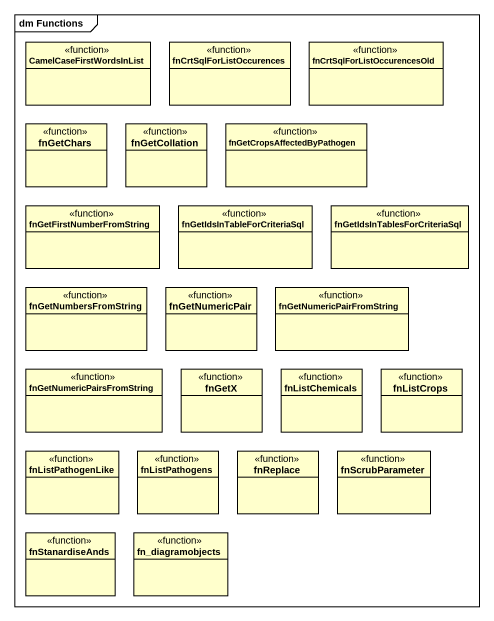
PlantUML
@startuml
mainframe dm Functions
hide circle
hide empty members
class CamelCaseFirstWordsInList <<function>>
class fnCrtSqlForListOccurences <<function>>
class fnCrtSqlForListOccurencesOld <<function>>
class fnGetChars <<function>>
class fnGetCollation <<function>>
class fnGetCropsAffectedByPathogen <<function>>
class fnGetFirstNumberFromString <<function>>
class "fnGetIdsInTableForCriteriaSql" as fnGetIdsInTableForCriteriaSq <<function>>
class "fnGetIdsInTablesForCriteriaSql" as fnGetIdsInTablesForCriteriaS <<function>>
class fnGetNumbersFromString <<function>>
class fnGetNumericPair <<function>>
class fnGetNumericPairFromString <<function>>
class fnGetNumericPairsFromString <<function>>
class fnGetX <<function>>
class fnListChemicals <<function>>
class fnListCrops <<function>>
class fnListPathogenLike <<function>>
class fnListPathogens <<function>>
class fnReplace <<function>>
class fnScrubParameter <<function>>
class fnStanardiseAnds <<function>>
class fn_diagramobjects <<function>>
@enduml
